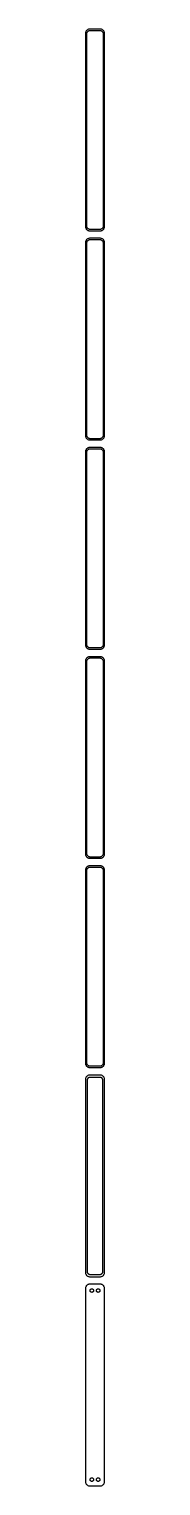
# Model space of a CAD drawing. Header units: metres. Extents: x -11 to 11, y 3615 to 7341.
# Drawn here: x -11 to 11, y 3615 to 5349 of the extents above; entities that cross this region are included whole.
import ezdxf

# ---------------------------------------------------------------- set-up
doc = ezdxf.new("R2010")
doc.units = ezdxf.units.M

msp = doc.modelspace()

# ---------------------------------------------------------------- linework, layer by layer
for p, q in [((-11.2106, 5344.63), (-11.25, 5344)), ((-11.25, 5344), (-11.25, 5114)), ((-11.0929, 5345.24), (-11.2106, 5344.63)), ((-10.8989, 5345.84), (-11.0929, 5345.24)), ((-10.6315, 5346.41), (-10.8989, 5345.84)), ((-10.2951, 5346.94), (-10.6315, 5346.41)), ((-9.89484, 5347.42), (-10.2951, 5346.94)), ((-9.43712, 5347.85), (-9.89484, 5347.42)), ((-9.75, 5343.5), (-9.71844, 5344)), ((-9.75, 5114.5), (-9.75, 5343.5)), ((-9.71844, 5344), (-9.62433, 5344.49)), ((-9.62433, 5344.49), (-9.4691, 5344.97)), ((-9.4691, 5344.97), (-9.25522, 5345.43)), ((-8.92912, 5348.22), (-9.43712, 5347.85)), ((-9.25522, 5345.43), (-8.98605, 5345.85)), ((-8.98605, 5345.85), (-8.66586, 5346.24)), ((-8.37889, 5348.52), (-8.92912, 5348.22)), ((-8.66586, 5346.24), (-8.29968, 5346.58)), ((-7.79507, 5348.76), (-8.37889, 5348.52)), ((-8.29968, 5346.58), (-7.8933, 5346.88)), ((-7.8933, 5346.88), (-7.45311, 5347.12)), ((-7.1869, 5348.91), (-7.79507, 5348.76)), ((-7.45311, 5347.12), (-6.98605, 5347.3)), ((-6.56395, 5348.99), (-7.1869, 5348.91)), ((-6.98605, 5347.3), (-6.49951, 5347.43)), ((6.56395, 5348.99), (-6.56395, 5348.99)), ((-6.49951, 5347.43), (-6.00116, 5347.49)), ((-6.00116, 5347.49), (6.00116, 5347.49)), ((6.00116, 5347.49), (6.49951, 5347.43)), ((6.49951, 5347.43), (6.98605, 5347.3)), ((7.1869, 5348.91), (6.56395, 5348.99)), ((6.98605, 5347.3), (7.45311, 5347.12)), ((7.79507, 5348.76), (7.1869, 5348.91)), ((7.45311, 5347.12), (7.8933, 5346.88)), ((8.37889, 5348.52), (7.79507, 5348.76)), ((7.8933, 5346.88), (8.29968, 5346.58)), ((8.29968, 5346.58), (8.66586, 5346.24)), ((8.92912, 5348.22), (8.37889, 5348.52)), ((8.66586, 5346.24), (8.98605, 5345.85)), ((9.43712, 5347.85), (8.92912, 5348.22)), ((8.98605, 5345.85), (9.25522, 5345.43)), ((9.25522, 5345.43), (9.4691, 5344.97)), ((9.89484, 5347.42), (9.43712, 5347.85)), ((9.4691, 5344.97), (9.62433, 5344.49)), ((9.62433, 5344.49), (9.71844, 5344)), ((9.71844, 5344), (9.75, 5343.5)), ((9.75, 5343.5), (9.75, 5114.5)), ((10.2951, 5346.94), (9.89484, 5347.42)), ((10.6315, 5346.41), (10.2951, 5346.94)), ((10.8989, 5345.84), (10.6315, 5346.41)), ((11.0929, 5345.24), (10.8989, 5345.84)), ((11.2106, 5344.63), (11.0929, 5345.24)), ((11.25, 5344), (11.2106, 5344.63)), ((11.25, 5114), (11.25, 5344)), ((-11.25, 5114), (-11.2106, 5113.37)), ((-11.2106, 5113.37), (-11.0929, 5112.76)), ((-11.0929, 5112.76), (-10.8989, 5112.16)), ((-10.8989, 5112.16), (-10.6315, 5111.59)), ((-10.6315, 5111.59), (-10.2951, 5111.06)), ((-10.2951, 5097.94), (-10.6315, 5097.41)), ((-10.2951, 5111.06), (-9.89484, 5110.58)), ((-9.89484, 5098.42), (-10.2951, 5097.94)), ((-9.89484, 5110.58), (-9.43712, 5110.15)), ((-9.43712, 5098.85), (-9.89484, 5098.42)), ((-9.71844, 5114), (-9.75, 5114.5)), ((-9.62433, 5113.51), (-9.71844, 5114)), ((-9.4691, 5113.03), (-9.62433, 5113.51)), ((-9.25522, 5112.57), (-9.4691, 5113.03)), ((-9.43712, 5110.15), (-8.92912, 5109.78)), ((-8.92912, 5099.22), (-9.43712, 5098.85)), ((-8.98605, 5112.15), (-9.25522, 5112.57)), ((-8.66586, 5111.76), (-8.98605, 5112.15)), ((-8.92912, 5109.78), (-8.37889, 5109.48)), ((-8.37889, 5099.52), (-8.92912, 5099.22)), ((-8.29968, 5111.42), (-8.66586, 5111.76)), ((-8.37889, 5109.48), (-7.79507, 5109.24)), ((-7.79507, 5099.76), (-8.37889, 5099.52)), ((-7.8933, 5111.12), (-8.29968, 5111.42)), ((-7.45311, 5110.88), (-7.8933, 5111.12)), ((-7.8933, 5097.88), (-7.45311, 5098.12)), ((-7.79507, 5109.24), (-7.1869, 5109.09)), ((-7.1869, 5099.91), (-7.79507, 5099.76)), ((-6.98605, 5110.7), (-7.45311, 5110.88)), ((-7.45311, 5098.12), (-6.98605, 5098.3)), ((-7.1869, 5109.09), (-6.56395, 5109.01)), ((-6.56395, 5099.99), (-7.1869, 5099.91)), ((-6.49951, 5110.57), (-6.98605, 5110.7)), ((-6.98605, 5098.3), (-6.49951, 5098.43)), ((-6.56395, 5109.01), (6.56395, 5109.01)), ((6.56395, 5099.99), (-6.56395, 5099.99)), ((-6.00116, 5110.51), (-6.49951, 5110.57)), ((-6.49951, 5098.43), (-6.00116, 5098.49)), ((6.00116, 5110.51), (-6.00116, 5110.51)), ((-6.00116, 5098.49), (6.00116, 5098.49)), ((6.49951, 5110.57), (6.00116, 5110.51)), ((6.00116, 5098.49), (6.49951, 5098.43)), ((6.98605, 5110.7), (6.49951, 5110.57)), ((6.49951, 5098.43), (6.98605, 5098.3)), ((6.56395, 5109.01), (7.1869, 5109.09)), ((7.1869, 5099.91), (6.56395, 5099.99)), ((7.45311, 5110.88), (6.98605, 5110.7)), ((6.98605, 5098.3), (7.45311, 5098.12)), ((7.1869, 5109.09), (7.79507, 5109.24)), ((7.79507, 5099.76), (7.1869, 5099.91)), ((7.8933, 5111.12), (7.45311, 5110.88)), ((7.45311, 5098.12), (7.8933, 5097.88)), ((7.79507, 5109.24), (8.37889, 5109.48)), ((8.37889, 5099.52), (7.79507, 5099.76)), ((8.29968, 5111.42), (7.8933, 5111.12)), ((8.66586, 5111.76), (8.29968, 5111.42)), ((8.37889, 5109.48), (8.92912, 5109.78)), ((8.92912, 5099.22), (8.37889, 5099.52)), ((8.98605, 5112.15), (8.66586, 5111.76)), ((8.92912, 5109.78), (9.43712, 5110.15)), ((9.43712, 5098.85), (8.92912, 5099.22)), ((9.25522, 5112.57), (8.98605, 5112.15)), ((9.4691, 5113.03), (9.25522, 5112.57)), ((9.43712, 5110.15), (9.89484, 5110.58)), ((9.89484, 5098.42), (9.43712, 5098.85)), ((9.62433, 5113.51), (9.4691, 5113.03)), ((9.71844, 5114), (9.62433, 5113.51)), ((9.75, 5114.5), (9.71844, 5114)), ((9.89484, 5110.58), (10.2951, 5111.06)), ((10.2951, 5097.94), (9.89484, 5098.42)), ((10.2951, 5111.06), (10.6315, 5111.59)), ((10.6315, 5097.41), (10.2951, 5097.94)), ((10.6315, 5111.59), (10.8989, 5112.16)), ((10.8989, 5112.16), (11.0929, 5112.76)), ((11.0929, 5112.76), (11.2106, 5113.37)), ((11.2106, 5113.37), (11.25, 5114)), ((-11.2106, 5095.63), (-11.25, 5095)), ((-11.25, 5095), (-11.25, 4865)), ((-11.0929, 5096.24), (-11.2106, 5095.63)), ((-10.8989, 5096.84), (-11.0929, 5096.24)), ((-10.6315, 5097.41), (-10.8989, 5096.84)), ((-9.75, 5094.5), (-9.71844, 5095)), ((-9.75, 4865.5), (-9.75, 5094.5)), ((-9.71844, 5095), (-9.62433, 5095.49)), ((-9.62433, 5095.49), (-9.4691, 5095.97)), ((-9.4691, 5095.97), (-9.25522, 5096.43)), ((-9.25522, 5096.43), (-8.98605, 5096.85)), ((-8.98605, 5096.85), (-8.66586, 5097.24)), ((-8.66586, 5097.24), (-8.29968, 5097.58)), ((-8.29968, 5097.58), (-7.8933, 5097.88)), ((7.8933, 5097.88), (8.29968, 5097.58)), ((8.29968, 5097.58), (8.66586, 5097.24)), ((8.66586, 5097.24), (8.98605, 5096.85)), ((8.98605, 5096.85), (9.25522, 5096.43)), ((9.25522, 5096.43), (9.4691, 5095.97)), ((9.4691, 5095.97), (9.62433, 5095.49)), ((9.62433, 5095.49), (9.71844, 5095)), ((9.71844, 5095), (9.75, 5094.5)), ((9.75, 5094.5), (9.75, 4865.5)), ((10.8989, 5096.84), (10.6315, 5097.41)), ((11.0929, 5096.24), (10.8989, 5096.84)), ((11.2106, 5095.63), (11.0929, 5096.24)), ((11.25, 5095), (11.2106, 5095.63)), ((11.25, 4865), (11.25, 5095)), ((-11.25, 4865), (-11.2106, 4864.37)), ((-11.2106, 4864.37), (-11.0929, 4863.76)), ((-11.0929, 4863.76), (-10.8989, 4863.16)), ((-10.8989, 4863.16), (-10.6315, 4862.59)), ((-10.6315, 4862.59), (-10.2951, 4862.06)), ((-10.2951, 4862.06), (-9.89484, 4861.58)), ((-9.89484, 4861.58), (-9.43712, 4861.15)), ((-9.71844, 4865), (-9.75, 4865.5)), ((-9.62433, 4864.51), (-9.71844, 4865)), ((-9.4691, 4864.03), (-9.62433, 4864.51)), ((-9.25522, 4863.57), (-9.4691, 4864.03)), ((-9.43712, 4861.15), (-8.92912, 4860.78)), ((-8.98605, 4863.15), (-9.25522, 4863.57)), ((-8.66586, 4862.76), (-8.98605, 4863.15)), ((-8.92912, 4860.78), (-8.37889, 4860.48)), ((-8.29968, 4862.42), (-8.66586, 4862.76)), ((-8.37889, 4860.48), (-7.79507, 4860.24)), ((-7.8933, 4862.12), (-8.29968, 4862.42)), ((-7.45311, 4861.88), (-7.8933, 4862.12)), ((-7.79507, 4860.24), (-7.1869, 4860.09)), ((-6.98605, 4861.7), (-7.45311, 4861.88)), ((-7.1869, 4860.09), (-6.56395, 4860.01)), ((-6.49951, 4861.57), (-6.98605, 4861.7)), ((-6.56395, 4860.01), (6.56395, 4860.01)), ((-6.00116, 4861.51), (-6.49951, 4861.57)), ((6.00116, 4861.51), (-6.00116, 4861.51)), ((6.49951, 4861.57), (6.00116, 4861.51)), ((6.98605, 4861.7), (6.49951, 4861.57)), ((6.56395, 4860.01), (7.1869, 4860.09)), ((7.45311, 4861.88), (6.98605, 4861.7)), ((7.1869, 4860.09), (7.79507, 4860.24)), ((7.8933, 4862.12), (7.45311, 4861.88)), ((7.79507, 4860.24), (8.37889, 4860.48)), ((8.29968, 4862.42), (7.8933, 4862.12)), ((8.66586, 4862.76), (8.29968, 4862.42)), ((8.37889, 4860.48), (8.92912, 4860.78)), ((8.98605, 4863.15), (8.66586, 4862.76)), ((8.92912, 4860.78), (9.43712, 4861.15)), ((9.25522, 4863.57), (8.98605, 4863.15)), ((9.4691, 4864.03), (9.25522, 4863.57)), ((9.43712, 4861.15), (9.89484, 4861.58)), ((9.62433, 4864.51), (9.4691, 4864.03)), ((9.71844, 4865), (9.62433, 4864.51)), ((9.75, 4865.5), (9.71844, 4865)), ((9.89484, 4861.58), (10.2951, 4862.06)), ((10.2951, 4862.06), (10.6315, 4862.59)), ((10.6315, 4862.59), (10.8989, 4863.16)), ((10.8989, 4863.16), (11.0929, 4863.76)), ((11.0929, 4863.76), (11.2106, 4864.37)), ((11.2106, 4864.37), (11.25, 4865)), ((-11.2106, 4846.63), (-11.25, 4846)), ((-11.25, 4846), (-11.25, 4616)), ((-11.0929, 4847.24), (-11.2106, 4846.63)), ((-10.8989, 4847.84), (-11.0929, 4847.24)), ((-10.6315, 4848.41), (-10.8989, 4847.84)), ((-10.2951, 4848.94), (-10.6315, 4848.41)), ((-9.89484, 4849.42), (-10.2951, 4848.94)), ((-9.43712, 4849.85), (-9.89484, 4849.42)), ((-9.75, 4845.5), (-9.71844, 4846)), ((-9.75, 4616.5), (-9.75, 4845.5)), ((-9.71844, 4846), (-9.62433, 4846.49)), ((-9.62433, 4846.49), (-9.4691, 4846.97)), ((-9.4691, 4846.97), (-9.25522, 4847.43)), ((-8.92912, 4850.22), (-9.43712, 4849.85)), ((-9.25522, 4847.43), (-8.98605, 4847.85)), ((-8.98605, 4847.85), (-8.66586, 4848.24)), ((-8.37889, 4850.52), (-8.92912, 4850.22)), ((-8.66586, 4848.24), (-8.29968, 4848.58)), ((-7.79507, 4850.76), (-8.37889, 4850.52)), ((-8.29968, 4848.58), (-7.8933, 4848.88)), ((-7.8933, 4848.88), (-7.45311, 4849.12)), ((-7.1869, 4850.91), (-7.79507, 4850.76)), ((-7.45311, 4849.12), (-6.98605, 4849.3)), ((-6.56395, 4850.99), (-7.1869, 4850.91)), ((-6.98605, 4849.3), (-6.49951, 4849.43)), ((6.56395, 4850.99), (-6.56395, 4850.99)), ((-6.49951, 4849.43), (-6.00116, 4849.49)), ((-6.00116, 4849.49), (6.00116, 4849.49)), ((6.00116, 4849.49), (6.49951, 4849.43)), ((6.49951, 4849.43), (6.98605, 4849.3)), ((7.1869, 4850.91), (6.56395, 4850.99)), ((6.98605, 4849.3), (7.45311, 4849.12)), ((7.79507, 4850.76), (7.1869, 4850.91)), ((7.45311, 4849.12), (7.8933, 4848.88)), ((8.37889, 4850.52), (7.79507, 4850.76)), ((7.8933, 4848.88), (8.29968, 4848.58)), ((8.29968, 4848.58), (8.66586, 4848.24)), ((8.92912, 4850.22), (8.37889, 4850.52)), ((8.66586, 4848.24), (8.98605, 4847.85)), ((9.43712, 4849.85), (8.92912, 4850.22)), ((8.98605, 4847.85), (9.25522, 4847.43)), ((9.25522, 4847.43), (9.4691, 4846.97)), ((9.89484, 4849.42), (9.43712, 4849.85)), ((9.4691, 4846.97), (9.62433, 4846.49)), ((9.62433, 4846.49), (9.71844, 4846)), ((9.71844, 4846), (9.75, 4845.5)), ((9.75, 4845.5), (9.75, 4616.5)), ((10.2951, 4848.94), (9.89484, 4849.42)), ((10.6315, 4848.41), (10.2951, 4848.94)), ((10.8989, 4847.84), (10.6315, 4848.41)), ((11.0929, 4847.24), (10.8989, 4847.84)), ((11.2106, 4846.63), (11.0929, 4847.24)), ((11.25, 4846), (11.2106, 4846.63)), ((11.25, 4616), (11.25, 4846)), ((-11.25, 4616), (-11.2106, 4615.37)), ((-11.2106, 4615.37), (-11.0929, 4614.76)), ((-11.0929, 4614.76), (-10.8989, 4614.16)), ((-10.8989, 4614.16), (-10.6315, 4613.59)), ((-10.6315, 4613.59), (-10.2951, 4613.06)), ((-10.2951, 4613.06), (-9.89484, 4612.58)), ((-9.89484, 4612.58), (-9.43712, 4612.15)), ((-9.71844, 4616), (-9.75, 4616.5)), ((-9.62433, 4615.51), (-9.71844, 4616)), ((-9.4691, 4615.03), (-9.62433, 4615.51)), ((-9.25522, 4614.57), (-9.4691, 4615.03)), ((-8.98605, 4614.15), (-9.25522, 4614.57)), ((-8.66586, 4613.76), (-8.98605, 4614.15)), ((-8.29968, 4613.42), (-8.66586, 4613.76)), ((-7.8933, 4613.12), (-8.29968, 4613.42)), ((-7.45311, 4612.88), (-7.8933, 4613.12)), ((-6.98605, 4612.7), (-7.45311, 4612.88)), ((-6.49951, 4612.57), (-6.98605, 4612.7)), ((-6.00116, 4612.51), (-6.49951, 4612.57)), ((6.00116, 4612.51), (-6.00116, 4612.51)), ((6.49951, 4612.57), (6.00116, 4612.51)), ((6.98605, 4612.7), (6.49951, 4612.57)), ((7.45311, 4612.88), (6.98605, 4612.7)), ((7.8933, 4613.12), (7.45311, 4612.88)), ((8.29968, 4613.42), (7.8933, 4613.12)), ((8.66586, 4613.76), (8.29968, 4613.42)), ((8.98605, 4614.15), (8.66586, 4613.76)), ((9.25522, 4614.57), (8.98605, 4614.15)), ((9.4691, 4615.03), (9.25522, 4614.57)), ((9.43712, 4612.15), (9.89484, 4612.58)), ((9.62433, 4615.51), (9.4691, 4615.03)), ((9.71844, 4616), (9.62433, 4615.51)), ((9.75, 4616.5), (9.71844, 4616)), ((9.89484, 4612.58), (10.2951, 4613.06)), ((10.2951, 4613.06), (10.6315, 4613.59)), ((10.6315, 4613.59), (10.8989, 4614.16)), ((10.8989, 4614.16), (11.0929, 4614.76)), ((11.0929, 4614.76), (11.2106, 4615.37)), ((11.2106, 4615.37), (11.25, 4616)), ((-11.2106, 4597.63), (-11.25, 4597)), ((-11.25, 4597), (-11.25, 4367)), ((-11.0929, 4598.24), (-11.2106, 4597.63)), ((-10.8989, 4598.84), (-11.0929, 4598.24)), ((-10.6315, 4599.41), (-10.8989, 4598.84)), ((-10.2951, 4599.94), (-10.6315, 4599.41)), ((-9.89484, 4600.42), (-10.2951, 4599.94)), ((-9.43712, 4600.85), (-9.89484, 4600.42)), ((-9.75, 4596.5), (-9.71844, 4597)), ((-9.75, 4367.5), (-9.75, 4596.5)), ((-9.71844, 4597), (-9.62433, 4597.49)), ((-9.62433, 4597.49), (-9.4691, 4597.97)), ((-9.4691, 4597.97), (-9.25522, 4598.43)), ((-9.43712, 4612.15), (-8.92912, 4611.78)), ((-8.92912, 4601.22), (-9.43712, 4600.85)), ((-9.25522, 4598.43), (-8.98605, 4598.85)), ((-8.98605, 4598.85), (-8.66586, 4599.24)), ((-8.92912, 4611.78), (-8.37889, 4611.48)), ((-8.37889, 4601.52), (-8.92912, 4601.22)), ((-8.66586, 4599.24), (-8.29968, 4599.58)), ((-8.37889, 4611.48), (-7.79507, 4611.24)), ((-7.79507, 4601.76), (-8.37889, 4601.52)), ((-8.29968, 4599.58), (-7.8933, 4599.88)), ((-7.8933, 4599.88), (-7.45311, 4600.12)), ((-7.79507, 4611.24), (-7.1869, 4611.09)), ((-7.1869, 4601.91), (-7.79507, 4601.76)), ((-7.45311, 4600.12), (-6.98605, 4600.3)), ((-7.1869, 4611.09), (-6.56395, 4611.01)), ((-6.56395, 4601.99), (-7.1869, 4601.91)), ((-6.98605, 4600.3), (-6.49951, 4600.43)), ((-6.56395, 4611.01), (6.56395, 4611.01)), ((6.56395, 4601.99), (-6.56395, 4601.99)), ((-6.49951, 4600.43), (-6.00116, 4600.49)), ((-6.00116, 4600.49), (6.00116, 4600.49)), ((6.00116, 4600.49), (6.49951, 4600.43)), ((6.49951, 4600.43), (6.98605, 4600.3)), ((6.56395, 4611.01), (7.1869, 4611.09)), ((7.1869, 4601.91), (6.56395, 4601.99)), ((6.98605, 4600.3), (7.45311, 4600.12)), ((7.1869, 4611.09), (7.79507, 4611.24)), ((7.79507, 4601.76), (7.1869, 4601.91)), ((7.45311, 4600.12), (7.8933, 4599.88)), ((7.79507, 4611.24), (8.37889, 4611.48)), ((8.37889, 4601.52), (7.79507, 4601.76)), ((7.8933, 4599.88), (8.29968, 4599.58)), ((8.29968, 4599.58), (8.66586, 4599.24)), ((8.37889, 4611.48), (8.92912, 4611.78)), ((8.92912, 4601.22), (8.37889, 4601.52)), ((8.66586, 4599.24), (8.98605, 4598.85)), ((8.92912, 4611.78), (9.43712, 4612.15)), ((9.43712, 4600.85), (8.92912, 4601.22)), ((8.98605, 4598.85), (9.25522, 4598.43)), ((9.25522, 4598.43), (9.4691, 4597.97)), ((9.89484, 4600.42), (9.43712, 4600.85)), ((9.4691, 4597.97), (9.62433, 4597.49)), ((9.62433, 4597.49), (9.71844, 4597)), ((9.71844, 4597), (9.75, 4596.5)), ((9.75, 4596.5), (9.75, 4367.5)), ((10.2951, 4599.94), (9.89484, 4600.42)), ((10.6315, 4599.41), (10.2951, 4599.94)), ((10.8989, 4598.84), (10.6315, 4599.41)), ((11.0929, 4598.24), (10.8989, 4598.84)), ((11.2106, 4597.63), (11.0929, 4598.24)), ((11.25, 4597), (11.2106, 4597.63)), ((11.25, 4367), (11.25, 4597)), ((-11.25, 4367), (-11.2106, 4366.37)), ((-11.2106, 4366.37), (-11.0929, 4365.76)), ((-11.0929, 4365.76), (-10.8989, 4365.16)), ((-10.8989, 4365.16), (-10.6315, 4364.59)), ((-10.6315, 4364.59), (-10.2951, 4364.06)), ((-10.2951, 4364.06), (-9.89484, 4363.58)), ((-9.89484, 4363.58), (-9.43712, 4363.15)), ((-9.71844, 4367), (-9.75, 4367.5)), ((-9.62433, 4366.51), (-9.71844, 4367)), ((-9.4691, 4366.03), (-9.62433, 4366.51)), ((-9.25522, 4365.57), (-9.4691, 4366.03)), ((-9.43712, 4363.15), (-8.92912, 4362.78)), ((-8.98605, 4365.15), (-9.25522, 4365.57)), ((-8.66586, 4364.76), (-8.98605, 4365.15)), ((-8.92912, 4362.78), (-8.37889, 4362.48)), ((-8.37889, 4352.52), (-8.92912, 4352.22)), ((-8.29968, 4364.42), (-8.66586, 4364.76)), ((-8.37889, 4362.48), (-7.79507, 4362.24)), ((-7.79507, 4352.76), (-8.37889, 4352.52)), ((-7.8933, 4364.12), (-8.29968, 4364.42)), ((-7.45311, 4363.88), (-7.8933, 4364.12)), ((-7.79507, 4362.24), (-7.1869, 4362.09)), ((-7.1869, 4352.91), (-7.79507, 4352.76)), ((-6.98605, 4363.7), (-7.45311, 4363.88)), ((-7.1869, 4362.09), (-6.56395, 4362.01)), ((-6.56395, 4352.99), (-7.1869, 4352.91)), ((-6.49951, 4363.57), (-6.98605, 4363.7)), ((-6.56395, 4362.01), (6.56395, 4362.01)), ((6.56395, 4352.99), (-6.56395, 4352.99)), ((-6.00116, 4363.51), (-6.49951, 4363.57)), ((6.00116, 4363.51), (-6.00116, 4363.51)), ((6.49951, 4363.57), (6.00116, 4363.51)), ((6.98605, 4363.7), (6.49951, 4363.57)), ((6.56395, 4362.01), (7.1869, 4362.09)), ((7.1869, 4352.91), (6.56395, 4352.99)), ((7.45311, 4363.88), (6.98605, 4363.7)), ((7.1869, 4362.09), (7.79507, 4362.24)), ((7.79507, 4352.76), (7.1869, 4352.91)), ((7.8933, 4364.12), (7.45311, 4363.88)), ((7.79507, 4362.24), (8.37889, 4362.48)), ((8.37889, 4352.52), (7.79507, 4352.76)), ((8.29968, 4364.42), (7.8933, 4364.12)), ((8.66586, 4364.76), (8.29968, 4364.42)), ((8.37889, 4362.48), (8.92912, 4362.78)), ((8.92912, 4352.22), (8.37889, 4352.52)), ((8.98605, 4365.15), (8.66586, 4364.76)), ((8.92912, 4362.78), (9.43712, 4363.15)), ((9.25522, 4365.57), (8.98605, 4365.15)), ((9.4691, 4366.03), (9.25522, 4365.57)), ((9.43712, 4363.15), (9.89484, 4363.58)), ((9.62433, 4366.51), (9.4691, 4366.03)), ((9.71844, 4367), (9.62433, 4366.51)), ((9.75, 4367.5), (9.71844, 4367)), ((9.89484, 4363.58), (10.2951, 4364.06)), ((10.2951, 4364.06), (10.6315, 4364.59)), ((10.6315, 4364.59), (10.8989, 4365.16)), ((10.8989, 4365.16), (11.0929, 4365.76)), ((11.0929, 4365.76), (11.2106, 4366.37)), ((11.2106, 4366.37), (11.25, 4367)), ((-11.2106, 4348.63), (-11.25, 4348)), ((-11.25, 4348), (-11.25, 4118)), ((-11.0929, 4349.24), (-11.2106, 4348.63)), ((-10.8989, 4349.84), (-11.0929, 4349.24)), ((-10.6315, 4350.41), (-10.8989, 4349.84)), ((-10.2951, 4350.94), (-10.6315, 4350.41)), ((-9.89484, 4351.42), (-10.2951, 4350.94)), ((-9.43712, 4351.85), (-9.89484, 4351.42)), ((-9.75, 4347.5), (-9.71844, 4348)), ((-9.75, 4118.5), (-9.75, 4347.5)), ((-9.71844, 4348), (-9.62433, 4348.49)), ((-9.62433, 4348.49), (-9.4691, 4348.97)), ((-9.4691, 4348.97), (-9.25522, 4349.43)), ((-8.92912, 4352.22), (-9.43712, 4351.85)), ((-9.25522, 4349.43), (-8.98605, 4349.85)), ((-8.98605, 4349.85), (-8.66586, 4350.24)), ((-8.66586, 4350.24), (-8.29968, 4350.58)), ((-8.29968, 4350.58), (-7.8933, 4350.88)), ((-7.8933, 4350.88), (-7.45311, 4351.12)), ((-7.45311, 4351.12), (-6.98605, 4351.3)), ((-6.98605, 4351.3), (-6.49951, 4351.43)), ((-6.49951, 4351.43), (-6.00116, 4351.49)), ((-6.00116, 4351.49), (6.00116, 4351.49)), ((6.00116, 4351.49), (6.49951, 4351.43)), ((6.49951, 4351.43), (6.98605, 4351.3)), ((6.98605, 4351.3), (7.45311, 4351.12)), ((7.45311, 4351.12), (7.8933, 4350.88)), ((7.8933, 4350.88), (8.29968, 4350.58)), ((8.29968, 4350.58), (8.66586, 4350.24)), ((8.66586, 4350.24), (8.98605, 4349.85)), ((9.43712, 4351.85), (8.92912, 4352.22)), ((8.98605, 4349.85), (9.25522, 4349.43)), ((9.25522, 4349.43), (9.4691, 4348.97)), ((9.89484, 4351.42), (9.43712, 4351.85)), ((9.4691, 4348.97), (9.62433, 4348.49)), ((9.62433, 4348.49), (9.71844, 4348)), ((9.71844, 4348), (9.75, 4347.5)), ((9.75, 4347.5), (9.75, 4118.5)), ((10.2951, 4350.94), (9.89484, 4351.42)), ((10.6315, 4350.41), (10.2951, 4350.94)), ((10.8989, 4349.84), (10.6315, 4350.41)), ((11.0929, 4349.24), (10.8989, 4349.84)), ((11.2106, 4348.63), (11.0929, 4349.24)), ((11.25, 4348), (11.2106, 4348.63)), ((11.25, 4118), (11.25, 4348)), ((-11.25, 4118), (-11.2106, 4117.37)), ((-11.2106, 4117.37), (-11.0929, 4116.76)), ((-11.0929, 4116.76), (-10.8989, 4116.16)), ((-10.8989, 4116.16), (-10.6315, 4115.59)), ((-10.6315, 4115.59), (-10.2951, 4115.06)), ((-10.2951, 4115.06), (-9.89484, 4114.58)), ((-9.89484, 4114.58), (-9.43712, 4114.15)), ((-9.71844, 4118), (-9.75, 4118.5)), ((-9.62433, 4117.51), (-9.71844, 4118)), ((-9.4691, 4117.03), (-9.62433, 4117.51)), ((-9.25522, 4116.57), (-9.4691, 4117.03)), ((-9.43712, 4114.15), (-8.92912, 4113.78)), ((-8.98605, 4116.15), (-9.25522, 4116.57)), ((-8.66586, 4115.76), (-8.98605, 4116.15)), ((-8.92912, 4113.78), (-8.37889, 4113.48)), ((-8.29968, 4115.42), (-8.66586, 4115.76)), ((-8.37889, 4113.48), (-7.79507, 4113.24)), ((-7.8933, 4115.12), (-8.29968, 4115.42)), ((-7.45311, 4114.88), (-7.8933, 4115.12)), ((-7.79507, 4113.24), (-7.1869, 4113.09)), ((-6.98605, 4114.7), (-7.45311, 4114.88)), ((-7.1869, 4113.09), (-6.56395, 4113.01)), ((-6.49951, 4114.57), (-6.98605, 4114.7)), ((-6.56395, 4113.01), (6.56395, 4113.01)), ((-6.00116, 4114.51), (-6.49951, 4114.57)), ((6.00116, 4114.51), (-6.00116, 4114.51)), ((6.49951, 4114.57), (6.00116, 4114.51)), ((6.98605, 4114.7), (6.49951, 4114.57)), ((6.56395, 4113.01), (7.1869, 4113.09)), ((7.45311, 4114.88), (6.98605, 4114.7)), ((7.1869, 4113.09), (7.79507, 4113.24)), ((7.8933, 4115.12), (7.45311, 4114.88)), ((7.79507, 4113.24), (8.37889, 4113.48)), ((8.29968, 4115.42), (7.8933, 4115.12)), ((8.66586, 4115.76), (8.29968, 4115.42)), ((8.37889, 4113.48), (8.92912, 4113.78)), ((8.98605, 4116.15), (8.66586, 4115.76)), ((8.92912, 4113.78), (9.43712, 4114.15)), ((9.25522, 4116.57), (8.98605, 4116.15)), ((9.4691, 4117.03), (9.25522, 4116.57)), ((9.43712, 4114.15), (9.89484, 4114.58)), ((9.62433, 4117.51), (9.4691, 4117.03)), ((9.71844, 4118), (9.62433, 4117.51)), ((9.75, 4118.5), (9.71844, 4118)), ((9.89484, 4114.58), (10.2951, 4115.06)), ((10.2951, 4115.06), (10.6315, 4115.59)), ((10.6315, 4115.59), (10.8989, 4116.16)), ((10.8989, 4116.16), (11.0929, 4116.76)), ((11.0929, 4116.76), (11.2106, 4117.37)), ((11.2106, 4117.37), (11.25, 4118)), ((-11.2106, 4099.63), (-11.25, 4099)), ((-11.25, 4099), (-11.25, 3869)), ((-11.0929, 4100.24), (-11.2106, 4099.63)), ((-10.8989, 4100.84), (-11.0929, 4100.24)), ((-10.6315, 4101.41), (-10.8989, 4100.84)), ((-10.2951, 4101.94), (-10.6315, 4101.41)), ((-9.89484, 4102.42), (-10.2951, 4101.94)), ((-9.43712, 4102.85), (-9.89484, 4102.42)), ((-8.92912, 4103.22), (-9.43712, 4102.85)), ((-8.37889, 4103.52), (-8.92912, 4103.22)), ((-8.86292, 4098.5), (-8.83836, 4098.89)), ((-8.86292, 3869.5), (-8.86292, 4098.5)), ((-8.83836, 4098.89), (-8.76512, 4099.27)), ((-8.76512, 4099.27), (-8.64432, 4099.65)), ((-8.64432, 4099.65), (-8.47786, 4100)), ((-8.47786, 4100), (-8.2684, 4100.33)), ((-7.79507, 4103.76), (-8.37889, 4103.52)), ((-8.2684, 4100.33), (-8.01921, 4100.63)), ((-8.01921, 4100.63), (-7.73424, 4100.9)), ((-7.1869, 4103.91), (-7.79507, 4103.76)), ((-7.73424, 4100.9), (-7.41798, 4101.13)), ((-7.41798, 4101.13), (-7.07541, 4101.32)), ((-6.56395, 4103.99), (-7.1869, 4103.91)), ((-7.07541, 4101.32), (-6.71194, 4101.46)), ((-6.71194, 4101.46), (-6.3333, 4101.56)), ((6.56395, 4103.99), (-6.56395, 4103.99)), ((-6.3333, 4101.56), (-5.94545, 4101.61)), ((-5.94545, 4101.61), (5.94545, 4101.61)), ((5.94545, 4101.61), (6.3333, 4101.56)), ((6.3333, 4101.56), (6.71194, 4101.46)), ((7.1869, 4103.91), (6.56395, 4103.99)), ((6.71194, 4101.46), (7.07541, 4101.32)), ((7.07541, 4101.32), (7.41798, 4101.13)), ((7.79507, 4103.76), (7.1869, 4103.91)), ((7.41798, 4101.13), (7.73424, 4100.9)), ((7.73424, 4100.9), (8.01921, 4100.63)), ((8.37889, 4103.52), (7.79507, 4103.76)), ((8.01921, 4100.63), (8.2684, 4100.33)), ((8.2684, 4100.33), (8.47786, 4100)), ((8.92912, 4103.22), (8.37889, 4103.52)), ((8.47786, 4100), (8.64432, 4099.65)), ((8.64432, 4099.65), (8.76512, 4099.27)), ((8.76512, 4099.27), (8.83836, 4098.89)), ((8.83836, 4098.89), (8.86292, 4098.5)), ((8.86292, 4098.5), (8.86292, 3869.5)), ((9.43712, 4102.85), (8.92912, 4103.22)), ((9.89484, 4102.42), (9.43712, 4102.85)), ((10.2951, 4101.94), (9.89484, 4102.42)), ((10.6315, 4101.41), (10.2951, 4101.94)), ((10.8989, 4100.84), (10.6315, 4101.41)), ((11.0929, 4100.24), (10.8989, 4100.84)), ((11.2106, 4099.63), (11.0929, 4100.24)), ((11.25, 4099), (11.2106, 4099.63)), ((11.25, 3869), (11.25, 4099)), ((-11.25, 3869), (-11.2106, 3868.37)), ((-11.2106, 3868.37), (-11.0929, 3867.76)), ((-11.0929, 3867.76), (-10.8989, 3867.16)), ((-10.8989, 3867.16), (-10.6315, 3866.59)), ((-8.83836, 3869.11), (-8.86292, 3869.5)), ((-8.76512, 3868.73), (-8.83836, 3869.11)), ((-8.64432, 3868.35), (-8.76512, 3868.73)), ((-8.47786, 3868), (-8.64432, 3868.35)), ((-8.2684, 3867.67), (-8.47786, 3868)), ((-8.01921, 3867.37), (-8.2684, 3867.67)), ((-7.73424, 3867.1), (-8.01921, 3867.37)), ((-7.41798, 3866.87), (-7.73424, 3867.1)), ((-7.07541, 3866.68), (-7.41798, 3866.87)), ((7.41798, 3866.87), (7.07541, 3866.68)), ((7.73424, 3867.1), (7.41798, 3866.87)), ((8.01921, 3867.37), (7.73424, 3867.1)), ((8.2684, 3867.67), (8.01921, 3867.37)), ((8.47786, 3868), (8.2684, 3867.67)), ((8.64432, 3868.35), (8.47786, 3868)), ((8.76512, 3868.73), (8.64432, 3868.35)), ((8.83836, 3869.11), (8.76512, 3868.73)), ((8.86292, 3869.5), (8.83836, 3869.11)), ((10.6315, 3866.59), (10.8989, 3867.16)), ((10.8989, 3867.16), (11.0929, 3867.76)), ((11.0929, 3867.76), (11.2106, 3868.37)), ((11.2106, 3868.37), (11.25, 3869)), ((-11.2106, 3850.63), (-11.25, 3850)), ((-11.25, 3850), (-11.25, 3620)), ((-11.0929, 3851.24), (-11.2106, 3850.63)), ((-10.8989, 3851.84), (-11.0929, 3851.24)), ((-10.6315, 3852.41), (-10.8989, 3851.84)), ((-10.6315, 3866.59), (-10.2951, 3866.06)), ((-10.2951, 3852.94), (-10.6315, 3852.41)), ((-10.2951, 3866.06), (-9.89484, 3865.58)), ((-9.89484, 3853.42), (-10.2951, 3852.94)), ((-9.89484, 3865.58), (-9.43712, 3865.15)), ((-9.43712, 3853.85), (-9.89484, 3853.42)), ((-9.43712, 3865.15), (-8.92912, 3864.78)), ((-8.92912, 3854.22), (-9.43712, 3853.85)), ((-8.92912, 3864.78), (-8.37889, 3864.48)), ((-8.37889, 3854.52), (-8.92912, 3854.22)), ((-8.37889, 3864.48), (-7.79507, 3864.24)), ((-7.79507, 3854.76), (-8.37889, 3854.52)), ((-7.79507, 3864.24), (-7.1869, 3864.09)), ((-7.1869, 3854.91), (-7.79507, 3854.76)), ((-7.1869, 3864.09), (-6.56395, 3864.01)), ((-6.56395, 3854.99), (-7.1869, 3854.91)), ((-6.71194, 3866.54), (-7.07541, 3866.68)), ((-6.3333, 3866.44), (-6.71194, 3866.54)), ((-6.56395, 3864.01), (6.56395, 3864.01)), ((6.56395, 3854.99), (-6.56395, 3854.99)), ((-5.94545, 3866.39), (-6.3333, 3866.44)), ((5.94545, 3866.39), (-5.94545, 3866.39)), ((-4.65915, 3849.43), (-4.40984, 3849.53)), ((-4.40984, 3849.53), (-4.1501, 3849.6)), ((-4.1501, 3849.6), (-3.88406, 3849.63)), ((-3.88406, 3849.63), (-3.61592, 3849.63)), ((-3.61592, 3849.63), (-3.34988, 3849.6)), ((-3.34988, 3849.6), (-3.09015, 3849.53)), ((-3.09015, 3849.53), (-2.84084, 3849.43)), ((2.84084, 3849.43), (3.09015, 3849.53)), ((3.09015, 3849.53), (3.34988, 3849.6)), ((3.34988, 3849.6), (3.61592, 3849.63)), ((3.61592, 3849.63), (3.88406, 3849.63)), ((3.88406, 3849.63), (4.1501, 3849.6)), ((4.1501, 3849.6), (4.40984, 3849.53)), ((4.40984, 3849.53), (4.65915, 3849.43)), ((6.3333, 3866.44), (5.94545, 3866.39)), ((6.71194, 3866.54), (6.3333, 3866.44)), ((6.56395, 3864.01), (7.1869, 3864.09)), ((7.1869, 3854.91), (6.56395, 3854.99)), ((7.07541, 3866.68), (6.71194, 3866.54)), ((7.1869, 3864.09), (7.79507, 3864.24)), ((7.79507, 3854.76), (7.1869, 3854.91)), ((7.79507, 3864.24), (8.37889, 3864.48)), ((8.37889, 3854.52), (7.79507, 3854.76)), ((8.37889, 3864.48), (8.92912, 3864.78)), ((8.92912, 3854.22), (8.37889, 3854.52)), ((8.92912, 3864.78), (9.43712, 3865.15)), ((9.43712, 3853.85), (8.92912, 3854.22)), ((9.43712, 3865.15), (9.89484, 3865.58)), ((9.89484, 3853.42), (9.43712, 3853.85)), ((9.89484, 3865.58), (10.2951, 3866.06)), ((10.2951, 3852.94), (9.89484, 3853.42)), ((10.2951, 3866.06), (10.6315, 3866.59)), ((10.6315, 3852.41), (10.2951, 3852.94)), ((10.8989, 3851.84), (10.6315, 3852.41)), ((11.0929, 3851.24), (10.8989, 3851.84)), ((11.2106, 3850.63), (11.0929, 3851.24)), ((11.25, 3850), (11.2106, 3850.63)), ((11.25, 3620), (11.25, 3850)), ((-5.88528, 3847.5), (-5.86845, 3847.77)), ((-5.86845, 3847.23), (-5.88528, 3847.5)), ((-5.86845, 3847.77), (-5.81821, 3848.03)), ((-5.81821, 3846.97), (-5.86845, 3847.23)), ((-5.81821, 3848.03), (-5.73534, 3848.29)), ((-5.73534, 3846.71), (-5.81821, 3846.97)), ((-5.73534, 3848.29), (-5.62117, 3848.53)), ((-5.62117, 3846.47), (-5.73534, 3846.71)), ((-5.62117, 3848.53), (-5.47748, 3848.76)), ((-5.47748, 3846.24), (-5.62117, 3846.47)), ((-5.47748, 3848.76), (-5.30655, 3848.96)), ((-5.30655, 3846.04), (-5.47748, 3846.24)), ((-5.30655, 3848.96), (-5.11108, 3849.15)), ((-5.11108, 3845.85), (-5.30655, 3846.04)), ((-5.11108, 3849.15), (-4.89413, 3849.3)), ((-4.89413, 3845.7), (-5.11108, 3845.85)), ((-4.89413, 3849.3), (-4.65915, 3849.43)), ((-4.65915, 3845.57), (-4.89413, 3845.7)), ((-4.40984, 3845.47), (-4.65915, 3845.57)), ((-4.1501, 3845.4), (-4.40984, 3845.47)), ((-3.88406, 3845.37), (-4.1501, 3845.4)), ((-3.61592, 3845.37), (-3.88406, 3845.37)), ((-3.34988, 3845.4), (-3.61592, 3845.37)), ((-3.09015, 3845.47), (-3.34988, 3845.4)), ((-2.84084, 3845.57), (-3.09015, 3845.47)), ((-2.84084, 3849.43), (-2.60585, 3849.3)), ((-2.60585, 3845.7), (-2.84084, 3845.57)), ((-2.60585, 3849.3), (-2.3889, 3849.15)), ((-2.3889, 3845.85), (-2.60585, 3845.7)), ((-2.3889, 3849.15), (-2.19344, 3848.96)), ((-2.19344, 3846.04), (-2.3889, 3845.85)), ((-2.19344, 3848.96), (-2.02251, 3848.76)), ((-2.02251, 3846.24), (-2.19344, 3846.04)), ((-2.02251, 3848.76), (-1.87881, 3848.53)), ((-1.87881, 3846.47), (-2.02251, 3846.24)), ((-1.87881, 3848.53), (-1.76465, 3848.29)), ((-1.76465, 3846.71), (-1.87881, 3846.47)), ((-1.76465, 3848.29), (-1.68178, 3848.03)), ((-1.68178, 3846.97), (-1.76465, 3846.71)), ((-1.68178, 3848.03), (-1.63153, 3847.77)), ((-1.63153, 3847.23), (-1.68178, 3846.97)), ((-1.63153, 3847.77), (-1.6147, 3847.5)), ((-1.6147, 3847.5), (-1.63153, 3847.23)), ((1.6147, 3847.5), (1.63153, 3847.77)), ((1.63153, 3847.23), (1.6147, 3847.5)), ((1.63153, 3847.77), (1.68178, 3848.03)), ((1.68178, 3846.97), (1.63153, 3847.23)), ((1.68178, 3848.03), (1.76465, 3848.29)), ((1.76465, 3846.71), (1.68178, 3846.97)), ((1.76465, 3848.29), (1.87881, 3848.53)), ((1.87881, 3846.47), (1.76465, 3846.71)), ((1.87881, 3848.53), (2.02251, 3848.76)), ((2.02251, 3846.24), (1.87881, 3846.47)), ((2.02251, 3848.76), (2.19344, 3848.96)), ((2.19344, 3846.04), (2.02251, 3846.24)), ((2.19344, 3848.96), (2.3889, 3849.15)), ((2.3889, 3845.85), (2.19344, 3846.04)), ((2.3889, 3849.15), (2.60585, 3849.3)), ((2.60585, 3845.7), (2.3889, 3845.85)), ((2.60585, 3849.3), (2.84084, 3849.43)), ((2.84084, 3845.57), (2.60585, 3845.7)), ((3.09015, 3845.47), (2.84084, 3845.57)), ((3.34988, 3845.4), (3.09015, 3845.47)), ((3.61592, 3845.37), (3.34988, 3845.4)), ((3.88406, 3845.37), (3.61592, 3845.37)), ((4.1501, 3845.4), (3.88406, 3845.37)), ((4.40984, 3845.47), (4.1501, 3845.4)), ((4.65915, 3845.57), (4.40984, 3845.47)), ((4.65915, 3849.43), (4.89413, 3849.3)), ((4.89413, 3845.7), (4.65915, 3845.57)), ((4.89413, 3849.3), (5.11108, 3849.15)), ((5.11108, 3845.85), (4.89413, 3845.7)), ((5.11108, 3849.15), (5.30655, 3848.96)), ((5.30655, 3846.04), (5.11108, 3845.85)), ((5.30655, 3848.96), (5.47748, 3848.76)), ((5.47748, 3846.24), (5.30655, 3846.04)), ((5.47748, 3848.76), (5.62117, 3848.53)), ((5.62117, 3846.47), (5.47748, 3846.24)), ((5.62117, 3848.53), (5.73534, 3848.29)), ((5.73534, 3846.71), (5.62117, 3846.47)), ((5.73534, 3848.29), (5.81821, 3848.03)), ((5.81821, 3846.97), (5.73534, 3846.71)), ((5.81821, 3848.03), (5.86845, 3847.77)), ((5.86845, 3847.23), (5.81821, 3846.97)), ((5.86845, 3847.77), (5.88528, 3847.5)), ((5.88528, 3847.5), (5.86845, 3847.23)), ((-5.30655, 3623.96), (-5.11108, 3624.15)), ((-5.11108, 3624.15), (-4.89413, 3624.3)), ((-4.89413, 3624.3), (-4.65915, 3624.43)), ((-4.65915, 3624.43), (-4.40984, 3624.53)), ((-4.40984, 3624.53), (-4.1501, 3624.6)), ((-4.1501, 3624.6), (-3.88406, 3624.63)), ((-3.88406, 3624.63), (-3.61592, 3624.63)), ((-3.61592, 3624.63), (-3.34988, 3624.6)), ((-3.34988, 3624.6), (-3.09015, 3624.53)), ((-3.09015, 3624.53), (-2.84084, 3624.43)), ((-2.84084, 3624.43), (-2.60585, 3624.3)), ((-2.60585, 3624.3), (-2.3889, 3624.15)), ((-2.3889, 3624.15), (-2.19344, 3623.96)), ((2.19344, 3623.96), (2.3889, 3624.15)), ((2.3889, 3624.15), (2.60585, 3624.3)), ((2.60585, 3624.3), (2.84084, 3624.43)), ((2.84084, 3624.43), (3.09015, 3624.53)), ((3.09015, 3624.53), (3.34988, 3624.6)), ((3.34988, 3624.6), (3.61592, 3624.63)), ((3.61592, 3624.63), (3.88406, 3624.63)), ((3.88406, 3624.63), (4.1501, 3624.6)), ((4.1501, 3624.6), (4.40984, 3624.53)), ((4.40984, 3624.53), (4.65915, 3624.43)), ((4.65915, 3624.43), (4.89413, 3624.3)), ((4.89413, 3624.3), (5.11108, 3624.15)), ((5.11108, 3624.15), (5.30655, 3623.96)), ((-11.25, 3620), (-11.2106, 3619.37)), ((-11.2106, 3619.37), (-11.0929, 3618.76)), ((-11.0929, 3618.76), (-10.8989, 3618.16)), ((-10.8989, 3618.16), (-10.6315, 3617.59)), ((-10.6315, 3617.59), (-10.2951, 3617.06)), ((-10.2951, 3617.06), (-9.89484, 3616.58)), ((-9.89484, 3616.58), (-9.43712, 3616.15)), ((-9.43712, 3616.15), (-8.92912, 3615.78)), ((-8.92912, 3615.78), (-8.37889, 3615.48)), ((-8.37889, 3615.48), (-7.79507, 3615.24)), ((-7.79507, 3615.24), (-7.1869, 3615.09)), ((-7.1869, 3615.09), (-6.56395, 3615.01)), ((-6.56395, 3615.01), (6.56395, 3615.01)), ((-5.88528, 3622.5), (-5.86845, 3622.77)), ((-5.86845, 3622.23), (-5.88528, 3622.5)), ((-5.86845, 3622.77), (-5.81821, 3623.03)), ((-5.81821, 3621.97), (-5.86845, 3622.23)), ((-5.81821, 3623.03), (-5.73534, 3623.29)), ((-5.73534, 3621.71), (-5.81821, 3621.97)), ((-5.73534, 3623.29), (-5.62117, 3623.53)), ((-5.62117, 3621.47), (-5.73534, 3621.71)), ((-5.62117, 3623.53), (-5.47748, 3623.76)), ((-5.47748, 3621.24), (-5.62117, 3621.47)), ((-5.47748, 3623.76), (-5.30655, 3623.96)), ((-5.30655, 3621.04), (-5.47748, 3621.24)), ((-5.11108, 3620.85), (-5.30655, 3621.04)), ((-4.89413, 3620.7), (-5.11108, 3620.85)), ((-4.65915, 3620.57), (-4.89413, 3620.7)), ((-4.40984, 3620.47), (-4.65915, 3620.57)), ((-4.1501, 3620.4), (-4.40984, 3620.47)), ((-3.88406, 3620.37), (-4.1501, 3620.4)), ((-3.61592, 3620.37), (-3.88406, 3620.37)), ((-3.34988, 3620.4), (-3.61592, 3620.37)), ((-3.09015, 3620.47), (-3.34988, 3620.4)), ((-2.84084, 3620.57), (-3.09015, 3620.47)), ((-2.60585, 3620.7), (-2.84084, 3620.57)), ((-2.3889, 3620.85), (-2.60585, 3620.7)), ((-2.19344, 3621.04), (-2.3889, 3620.85)), ((-2.19344, 3623.96), (-2.02251, 3623.76)), ((-2.02251, 3621.24), (-2.19344, 3621.04)), ((-2.02251, 3623.76), (-1.87881, 3623.53)), ((-1.87881, 3621.47), (-2.02251, 3621.24)), ((-1.87881, 3623.53), (-1.76465, 3623.29)), ((-1.76465, 3621.71), (-1.87881, 3621.47)), ((-1.76465, 3623.29), (-1.68178, 3623.03)), ((-1.68178, 3621.97), (-1.76465, 3621.71)), ((-1.68178, 3623.03), (-1.63153, 3622.77)), ((-1.63153, 3622.23), (-1.68178, 3621.97)), ((-1.63153, 3622.77), (-1.6147, 3622.5)), ((-1.6147, 3622.5), (-1.63153, 3622.23)), ((1.6147, 3622.5), (1.63153, 3622.77)), ((1.63153, 3622.23), (1.6147, 3622.5)), ((1.63153, 3622.77), (1.68178, 3623.03)), ((1.68178, 3621.97), (1.63153, 3622.23)), ((1.68178, 3623.03), (1.76465, 3623.29)), ((1.76465, 3621.71), (1.68178, 3621.97)), ((1.76465, 3623.29), (1.87881, 3623.53)), ((1.87881, 3621.47), (1.76465, 3621.71)), ((1.87881, 3623.53), (2.02251, 3623.76)), ((2.02251, 3621.24), (1.87881, 3621.47)), ((2.02251, 3623.76), (2.19344, 3623.96)), ((2.19344, 3621.04), (2.02251, 3621.24)), ((2.3889, 3620.85), (2.19344, 3621.04)), ((2.60585, 3620.7), (2.3889, 3620.85)), ((2.84084, 3620.57), (2.60585, 3620.7)), ((3.09015, 3620.47), (2.84084, 3620.57)), ((3.34988, 3620.4), (3.09015, 3620.47)), ((3.61592, 3620.37), (3.34988, 3620.4)), ((3.88406, 3620.37), (3.61592, 3620.37)), ((4.1501, 3620.4), (3.88406, 3620.37)), ((4.40984, 3620.47), (4.1501, 3620.4)), ((4.65915, 3620.57), (4.40984, 3620.47)), ((4.89413, 3620.7), (4.65915, 3620.57)), ((5.11108, 3620.85), (4.89413, 3620.7)), ((5.30655, 3621.04), (5.11108, 3620.85)), ((5.30655, 3623.96), (5.47748, 3623.76)), ((5.47748, 3621.24), (5.30655, 3621.04)), ((5.47748, 3623.76), (5.62117, 3623.53)), ((5.62117, 3621.47), (5.47748, 3621.24)), ((5.62117, 3623.53), (5.73534, 3623.29)), ((5.73534, 3621.71), (5.62117, 3621.47)), ((5.73534, 3623.29), (5.81821, 3623.03)), ((5.81821, 3621.97), (5.73534, 3621.71)), ((5.81821, 3623.03), (5.86845, 3622.77)), ((5.86845, 3622.23), (5.81821, 3621.97)), ((5.86845, 3622.77), (5.88528, 3622.5)), ((5.88528, 3622.5), (5.86845, 3622.23)), ((6.56395, 3615.01), (7.1869, 3615.09)), ((7.1869, 3615.09), (7.79507, 3615.24)), ((7.79507, 3615.24), (8.37889, 3615.48)), ((8.37889, 3615.48), (8.92912, 3615.78)), ((8.92912, 3615.78), (9.43712, 3616.15)), ((9.43712, 3616.15), (9.89484, 3616.58)), ((9.89484, 3616.58), (10.2951, 3617.06)), ((10.2951, 3617.06), (10.6315, 3617.59)), ((10.6315, 3617.59), (10.8989, 3618.16)), ((10.8989, 3618.16), (11.0929, 3618.76)), ((11.0929, 3618.76), (11.2106, 3619.37)), ((11.2106, 3619.37), (11.25, 3620))]:
    msp.add_line(p, q)

doc.saveas('drawing.dxf')
